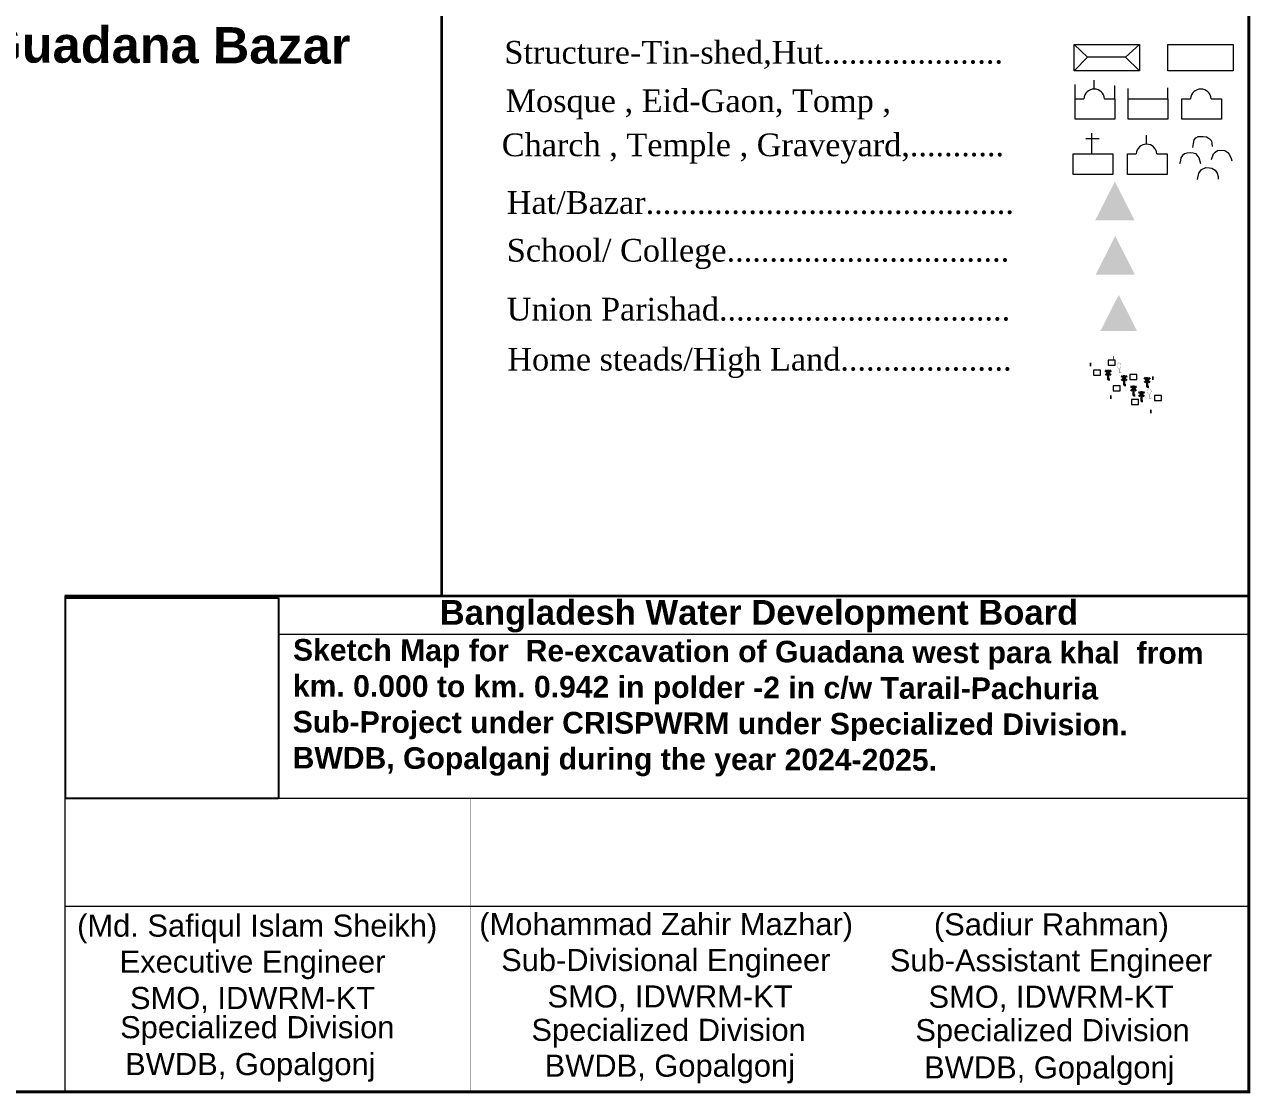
# Model space of a CAD drawing. Header units: millimetres. Extents: x 103 to 33028, y -150542 to -48.
# Drawn here: x 30176 to 30717, y -89235 to -88764 of the extents above; entities that cross this region are included whole.
import ezdxf
from ezdxf.enums import TextEntityAlignment as Align

# ---------------------------------------------------------------- set-up
doc = ezdxf.new("R2010")
doc.units = ezdxf.units.MM
doc.header["$MEASUREMENT"] = 0
doc.linetypes.add('ACAD_ISO02W100', pattern=[15, 12, -3])
doc.linetypes.add('DOT2', pattern=[0.125, 0, -0.125])
for name, color, linetype, lineweight in [('Bazar', 97, 'Continuous', 15), ('Church', 170, 'Continuous', 9), ('Eid-Gah', 170, 'Continuous', 9), ('existing-profile', 5, 'ACAD_ISO02W100', 25), ('FRAM', 7, 'Continuous', 50), ('Graveyard', 40, 'Continuous', 9), ('HOUSE', 144, 'Continuous', 18), ('Mosque', 170, 'Continuous', 9), ('OUTLINE', 7, 'Continuous', 15), ('PL', 7, 'Continuous', 15), ('Temple', 170, 'Continuous', 9), ('Tomb', 170, 'Continuous', 9), ('Union', 7, 'Continuous', 15)]:
    doc.layers.add(name, color=color, linetype=linetype, lineweight=lineweight)
for name, color, linetype in [('boundary', 7, 'Continuous'), ('Home Stead', 151, 'Continuous'), ('TEXT', 5, 'Continuous'), ('Trees', 77, 'Continuous')]:
    doc.layers.add(name, color=color, linetype=linetype)
doc.styles.add('AR', font='arial.ttf', dxfattribs={"height": 450})
doc.styles.add('b', font='times.ttf')
doc.styles.add('sum', font='arialbd.ttf')
picture_1 = doc.add_image_def('image1.png', size_in_pixel=(204, 192))

# ---------------------------------------------------------------- blocks, each defined once
blk = doc.blocks.new('A$C01DB3217')
at = {"layer": 'Trees', "color": 1, "lineweight": 30}
blk.add_lwpolyline([(0, 0.0028), (0, -0.0071), (0.0015, -0.0071)], dxfattribs=at)
for centre, start, end in [((-0.012, -0.0154), 41.2491, 62.6782), ((0.012, -0.0154), 117.3218, 138.7509)]:
    blk.add_arc(centre, 0.0195, start, end, dxfattribs=at)
blk = doc.blocks.new('A$C7FEE66E4')
at = {"layer": 'Trees', "linetype": 'Continuous', "const_width": 0.000142}
blk.add_lwpolyline([(0, 0.00001, 0.606435), (0, 0.00493, 0.606435)], format="xyb", close=True, dxfattribs=at)
at = {"layer": 'Trees', "linetype": 'Continuous', "const_width": 0.000252}
for points in [[(0, 0.00001), (0, -0.00287)], [(0, -0.00287), (0.00172, -0.00287)]]:
    blk.add_lwpolyline(points, dxfattribs=at)

msp = doc.modelspace()

# ---------------------------------------------------------------- hatches: boundary and pattern name
at = {"layer": 'Bazar'}
for color, points in [(256, [(30656.86, -88833.5), (30648.19, -88850.61), (30665.53, -88850.61)]), (5, [(30657.03, -88857.46), (30648.36, -88874.56), (30665.7, -88874.56)])]:
    msp.add_hatch(color=color, dxfattribs=at).paths.add_polyline_path(points)
at = {"layer": 'Union'}
msp.add_hatch(color=0, dxfattribs=at).paths.add_polyline_path([(30658.57, -88883.39), (30650.48, -88899.36), (30666.66, -88899.36)])

# ---------------------------------------------------------------- linework, layer by layer
at = {"layer": 'boundary', "color": 0}
for points, const_width in [([(29273.47, -88206.41), (30715.95, -88206.41), (30715.95, -89234.64), (29273.47, -89234.64), (29273.47, -88206.41)], 1.32), ([(30360.27, -89016.07), (30360.27, -88206.41)], 1.15)]:
    msp.add_lwpolyline(points, dxfattribs=dict(at, const_width=const_width))
at = {"layer": 'Church', "linetype": 'Continuous'}
for points in [[(30649.89, -88814.7), (30644.04, -88814.7)], [(30649.89, -88814.7), (30644.04, -88814.7)], [(30646.78, -88821.25), (30646.78, -88812.14)], [(30646.78, -88821.25), (30646.78, -88812.14)]]:
    msp.add_lwpolyline(points, dxfattribs=at)
msp.add_lwpolyline([(30638.46, -88830.31), (30638.46, -88821.25), (30655.94, -88821.25), (30655.94, -88830.31), (30648.82, -88830.31), (30648.82, -88830.31), (30648.82, -88830.31), (30648.82, -88830.31), (30638.46, -88830.31)], close=True, dxfattribs=at)
msp.add_lwpolyline([(30638.46, -88830.31), (30638.46, -88821.25), (30655.94, -88821.25), (30655.94, -88830.31), (30648.82, -88830.31), (30648.82, -88830.31), (30648.82, -88830.31), (30648.82, -88830.31), (30638.46, -88830.31)], close=True, dxfattribs=at)
at = {"layer": 'Eid-Gah', "linetype": 'Continuous'}
for p, q in [((30662.77, -88796.99), (30662.77, -88792.46)), ((30662.77, -88796.99), (30662.77, -88792.46)), ((30680.25, -88796.99), (30680.25, -88792.16)), ((30680.25, -88796.99), (30680.25, -88792.16))]:
    msp.add_line(p, q, dxfattribs=at)
msp.add_lwpolyline([(30662.77, -88806.06), (30662.77, -88796.99), (30680.25, -88796.99), (30680.25, -88806.06), (30670.57, -88806.06), (30670.57, -88806.06), (30670.57, -88806.06), (30670.57, -88806.06), (30662.77, -88806.06)], close=True, dxfattribs=at)
msp.add_lwpolyline([(30662.77, -88806.06), (30662.77, -88796.99), (30680.25, -88796.99), (30680.25, -88806.06), (30670.57, -88806.06), (30670.57, -88806.06), (30670.57, -88806.06), (30670.57, -88806.06), (30662.77, -88806.06)], close=True, dxfattribs=at)
at = {"layer": 'FRAM', "linetype": 'Continuous', "const_width": 1.17}
msp.add_lwpolyline([(30194.24, -89016.07), (30715.95, -89016.07), (30715.95, -89016.07)], dxfattribs=at)
at = {"layer": 'Graveyard'}
for points in [[(30691.2, -88818.45), (30691.5, -88816.66), (30691.8, -88815.06), (30692.5, -88814.17), (30693.6, -88813.67), (30695.79, -88813.57), (30697.19, -88813.77), (30698.39, -88814.47), (30699.39, -88815.56), (30699.59, -88816.76), (30699.69, -88818.05)], [(30691.2, -88818.45), (30691.5, -88816.66), (30691.8, -88815.06), (30692.5, -88814.17), (30693.6, -88813.67), (30695.79, -88813.57), (30697.19, -88813.77), (30698.39, -88814.47), (30699.39, -88815.56), (30699.59, -88816.76), (30699.69, -88818.05)], [(30694.8, -88825.63), (30694, -88823.04), (30692.7, -88821.34), (30691.4, -88820.94), (30690.2, -88820.84), (30688.51, -88820.94), (30687.51, -88821.24), (30686.61, -88821.94), (30685.91, -88823.04), (30685.61, -88824.93), (30685.41, -88825.63)], [(30694.8, -88825.63), (30694, -88823.04), (30692.7, -88821.34), (30691.4, -88820.94), (30690.2, -88820.84), (30688.51, -88820.94), (30687.51, -88821.24), (30686.61, -88821.94), (30685.91, -88823.04), (30685.61, -88824.93), (30685.41, -88825.63)], [(30699.39, -88823.84), (30700.29, -88821.34), (30701.08, -88820.55), (30702.08, -88819.85), (30703.78, -88819.65), (30705.28, -88819.75), (30706.57, -88820.65), (30707.37, -88821.64), (30708.07, -88823.34), (30708.37, -88824.33)], [(30699.39, -88823.84), (30700.29, -88821.34), (30701.08, -88820.55), (30702.08, -88819.85), (30703.78, -88819.65), (30705.28, -88819.75), (30706.57, -88820.65), (30707.37, -88821.64), (30708.07, -88823.34), (30708.37, -88824.33)], [(30693.2, -88832.51), (30693.9, -88829.82), (30695, -88828.12), (30696.89, -88827.32), (30698.59, -88827.42), (30699.59, -88827.62), (30700.98, -88828.52), (30701.98, -88829.72), (30702.38, -88831.21), (30702.38, -88832.41)], [(30693.2, -88832.51), (30693.9, -88829.82), (30695, -88828.12), (30696.89, -88827.32), (30698.59, -88827.42), (30699.59, -88827.62), (30700.98, -88828.52), (30701.98, -88829.72), (30702.38, -88831.21), (30702.38, -88832.41)]]:
    msp.add_lwpolyline(points, dxfattribs=at)
at = {"layer": 'Home Stead', "color": 7, "linetype": 'DOT2', "lineweight": 50, "ltscale": 159.474072, "flags": 128}
msp.add_lwpolyline([(30646.11, -88914.11), (30643.9, -88917.51), (30646.38, -88921.64), (30649.72, -88923.71), (30652.53, -88926), (30654.94, -88928.5), (30657.55, -88928.98), (30659.18, -88929.04), (30661.5, -88932.71), (30665.22, -88934.19), (30671.39, -88935.05), (30677, -88933.93), (30678.58, -88929.09), (30676.63, -88923.25), (30673.94, -88920.32), (30669.81, -88918.04), (30662.4, -88912.13), (30653.39, -88910.63), (30649.91, -88913), (30646.11, -88914.11)], dxfattribs=at)
at = {"layer": 'HOUSE', "linetype": 'Continuous'}
for points in [[(30638.97, -88773.06), (30667.78, -88773.06), (30667.78, -88784.74), (30638.97, -88784.74)], [(30638.97, -88773.06), (30667.78, -88773.06), (30667.78, -88784.74), (30638.97, -88784.74)], [(30680.19, -88773.06), (30709, -88773.06), (30709, -88784.74), (30680.19, -88784.74)], [(30680.19, -88773.06), (30709, -88773.06), (30709, -88784.74), (30680.19, -88784.74)]]:
    msp.add_lwpolyline(points, close=True, dxfattribs=at)
for points in [[(30667.78, -88773.06), (30661.58, -88778.63), (30644.76, -88778.63), (30638.97, -88773.06)], [(30667.78, -88773.06), (30661.58, -88778.63), (30644.76, -88778.63), (30638.97, -88773.06)], [(30644.76, -88778.63), (30638.97, -88784.74)], [(30644.76, -88778.63), (30638.97, -88784.74)], [(30661.58, -88778.63), (30667.78, -88784.74)], [(30661.58, -88778.63), (30667.78, -88784.74)]]:
    msp.add_lwpolyline(points, dxfattribs=at)
at = {"layer": 'HOUSE'}
for points in [[(30653.93, -88914.41), (30657.05, -88914.41), (30657.05, -88912.24), (30653.93, -88912.24), (30653.93, -88914.41)], [(30647.43, -88918.83), (30650.54, -88918.83), (30650.54, -88916.66), (30647.43, -88916.66), (30647.43, -88918.83)], [(30663.43, -88920.73), (30666.54, -88920.73), (30666.54, -88918.55), (30663.43, -88918.55), (30663.43, -88920.73)], [(30656.16, -88925.71), (30659.27, -88925.71), (30659.27, -88923.53), (30656.16, -88923.53), (30656.16, -88925.71)], [(30664.18, -88931.73), (30667.3, -88931.73), (30667.3, -88929.55), (30664.18, -88929.55), (30664.18, -88931.73)], [(30674.29, -88929.96), (30677.41, -88929.96), (30677.41, -88927.78), (30674.29, -88927.78), (30674.29, -88929.96)]]:
    msp.add_lwpolyline(points, dxfattribs=at)
at = {"layer": 'Mosque', "linetype": 'Continuous'}
for p, q in [((30647.75, -88792.75), (30647.75, -88788.77)), ((30647.75, -88792.75), (30647.75, -88788.77)), ((30639.39, -88796.99), (30639.39, -88790.71)), ((30639.39, -88796.99), (30639.39, -88790.71)), ((30656.87, -88796.99), (30656.87, -88791.23)), ((30656.87, -88796.99), (30656.87, -88791.23))]:
    msp.add_line(p, q, dxfattribs=at)
for points in [[(30652.29, -88796.99), (30656.87, -88796.99), (30656.87, -88806.06), (30649.78, -88806.06), (30649.78, -88806.06), (30647.2, -88806.06), (30647.2, -88806.06), (30639.39, -88806.06), (30639.39, -88796.99), (30643.21, -88796.99)], [(30652.29, -88796.99), (30656.87, -88796.99), (30656.87, -88806.06), (30647.2, -88806.06), (30647.2, -88806.06), (30647.2, -88806.06), (30647.2, -88806.06), (30639.39, -88806.06), (30639.39, -88796.99), (30643.21, -88796.99)]]:
    msp.add_lwpolyline(points, dxfattribs=at)
msp.add_arc((30647.75, -88797.3), 4.55, 3.9267, 176.0733, dxfattribs=at)
msp.add_arc((30647.75, -88797.3), 4.55, 3.9267, 176.0733, dxfattribs=at)
at = {"layer": 'PL'}
for p, q in [((30194.21, -89016.07), (30194.21, -89234.64)), ((30715.95, -89016.07), (30715.95, -89234.64)), ((30715.95, -89033.13), (30288.43, -89033.13)), ((30716.26, -89105.33), (30194.55, -89105.33)), ((30715.95, -89152.97), (30194.24, -89152.97))]:
    msp.add_line(p, q, dxfattribs=at)
at = {"layer": 'PL', "const_width": 0.131}
for points in [[(30372.81, -89105.33), (30372.81, -89234.55)], [(30547.96, -89105.33), (30547.96, -89234.64)]]:
    msp.add_lwpolyline(points, dxfattribs=at)
at = {"layer": 'Temple', "linetype": 'Continuous'}
msp.add_line((30670.81, -88817.01), (30670.81, -88813.03), dxfattribs=at)
msp.add_line((30670.81, -88817.01), (30670.81, -88813.03), dxfattribs=at)
msp.add_lwpolyline([(30675.35, -88821.25), (30679.94, -88821.25), (30679.94, -88830.31), (30670.26, -88830.31), (30670.26, -88830.31), (30670.26, -88830.31), (30670.26, -88830.31), (30662.46, -88830.31), (30662.46, -88821.25), (30666.27, -88821.25)], dxfattribs=at)
msp.add_lwpolyline([(30675.35, -88821.25), (30679.94, -88821.25), (30679.94, -88830.31), (30670.26, -88830.31), (30670.26, -88830.31), (30670.26, -88830.31), (30670.26, -88830.31), (30662.46, -88830.31), (30662.46, -88821.25), (30666.27, -88821.25)], dxfattribs=at)
msp.add_arc((30670.81, -88821.56), 4.55, 3.9267, 176.0733, dxfattribs=at)
msp.add_arc((30670.81, -88821.56), 4.55, 3.9267, 176.0733, dxfattribs=at)
at = {"layer": 'Tomb', "linetype": 'Continuous'}
msp.add_lwpolyline([(30699.29, -88796.99), (30703.87, -88796.99), (30703.87, -88806.06), (30694.2, -88806.06), (30694.2, -88806.06), (30694.2, -88806.06), (30694.2, -88806.06), (30686.39, -88806.06), (30686.39, -88796.99), (30690.21, -88796.99)], dxfattribs=at)
msp.add_arc((30694.75, -88797.3), 4.55, 3.9267, 176.0733, dxfattribs=at)
msp.add_arc((30694.75, -88797.3), 4.55, 3.9267, 176.0733, dxfattribs=at)

# ---------------------------------------------------------------- block references
at = {"layer": 'Trees', "linetype": 'DOT2', "ltscale": 0.2, "xscale": 559.3165253419866, "yscale": 559.316525341972, "zscale": 559.3165253419858}
for p in [(30658.75, -88916.04), (30672.01, -88927.33)]:
    msp.add_blockref('A$C7FEE66E4', p, dxfattribs=at)
at = {"layer": 'Trees', "ltscale": 0.1, "xscale": 441.0610451771936, "yscale": 441.0610451771936, "zscale": 441.0610451771926}
for p in [(30653.92, -88917.61), (30660.97, -88920.04), (30665.12, -88924.58), (30671.12, -88920.86), (30668.59, -88927.08)]:
    msp.add_blockref('A$C01DB3217', p, dxfattribs=at)

# ---------------------------------------------------------------- texts
at = {"layer": 'FRAM', "linetype": 'Continuous', "lineweight": -3, "style": 'AR'}
for s, p in [('(Md. Safiqul Islam Sheikh)   ', (30284.65, -89166.21)), ('(Mohammad Zahir Mazhar)      ', (30470.49, -89165.51)), ('Executive Engineer     ', (30286.39, -89182.06)), ('Sub-Divisional Engineer       ', (30472.23, -89181.36)), ('SMO, IDWRM-KT     ', (30286.39, -89198.09)), ('SMO, IDWRM-KT      ', (30472.23, -89197.4)), ('Specialized Division     ', (30288.48, -89210.95)), ('Specialized Division     ', (30469.69, -89212.12)), ('BWDB, Gopalgonj     ', (30285.43, -89227.2)), ('BWDB, Gopalgonj     ', (30470.23, -89227.9))]:
    msp.add_text(s, height=9.731, dxfattribs=at).set_placement(p, align=Align.CENTER)
at = {"layer": 'FRAM', "linetype": 'Continuous', "style": 'AR'}
for s, p in [('(Sadiur Rahman)     ', (30638.34, -89165.65)), ('Sub-Assistant Engineer      ', (30640.07, -89181.5)), ('SMO, IDWRM-KT      ', (30640.07, -89197.53)), ('Specialized Division     ', (30638.85, -89212.26)), ('BWDB, Gopalgonj     ', (30637.42, -89228.69))]:
    msp.add_text(s, height=9.731, dxfattribs=at).set_placement(p, align=Align.CENTER)
at = {"layer": 'OUTLINE', "ltscale": 0.1, "style": 'b'}
for s, p in [('Structure-Tin-shed,Hut.....................', (30387.91, -88781.53)), ('Mosque , Eid-Gaon, Tomp ,', (30388.43, -88802.89)), ('Charch , Temple , Graveyard,........... ', (30386.74, -88822.31)), ('Home steads/High Land....................', (30389.19, -88916.77))]:
    msp.add_text(s, height=9.9935, dxfattribs=at).set_placement(p)
at = {"layer": 'OUTLINE', "ltscale": 0.1, "char_height": 9.9935, "width": 466.2873, "attachment_point": 1, "style": 'b'}
for s, insert in [('Hat/Bazar...........................................', (30388.95, -88837.72)), ('School/ College.................................', (30388.95, -88858.77)), ('Union Parishad..................................', (30388.95, -88884.72))]:
    msp.add_mtext(s, dxfattribs=dict(at, insert=insert))
at = {"layer": 'TEXT', "color": 7, "style": 'sum'}
msp.add_text('Bangladesh Water Development Board', height=10.9167, rotation=0.0165, dxfattribs=at).set_placement((30500.06, -89028.76), align=Align.CENTER)
at = {"layer": 'TEXT', "color": 7, "attachment_point": 1, "rotation": 359.7933, "style": 'sum'}
for s, insert, char_height, width in [('Guadana Bazar', (30157.98, -88765.06), 15.9471, 308.697), ('Sketch Map for  Re-excavation of Guadana west para khal  from km. 0.000 to km. 0.942 in polder -2 in c/w Tarail-Pachuria Sub-Project under CRISPWRM under Specialized Division. BWDB, Gopalganj during the year 2024-2025.', (30294.79, -89035.05), 9.5, 413.3139)]:
    msp.add_mtext(s, dxfattribs=dict(at, insert=insert, char_height=char_height, width=width))

# ---------------------------------------------------------------- pictures from other files: only their frames are drawn
at = {"layer": 'existing-profile', "color": 1, "linetype": 'ByBlock'}
image = msp.add_image(picture_1, insert=(30194.55, -89105.33), size_in_units=(93.88, 88.36), dxfattribs=at)
image.dxf.flags = 7

doc.saveas('drawing.dxf')
